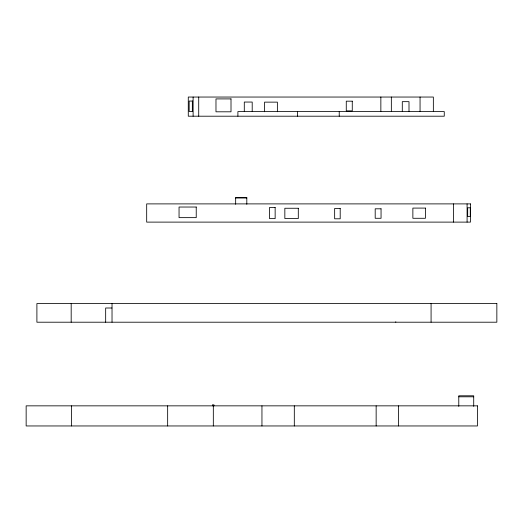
<?xml version="1.0" encoding="UTF-8"?>
<svg xmlns="http://www.w3.org/2000/svg" width="523" height="523" viewBox="0 0 523 523"><rect width="100%" height="100%" fill="white"/><g stroke="black" fill="none" stroke-linecap="round" stroke-linejoin="round"><path stroke-width="0.78" d="M192.752 101.063L189.169 101.063L189.169 111.464L192.752 111.464M235.657 198.014L246.81 198.014M111.922 308.001L105.666 308.001L105.666 322.207M458.782 396.8L473.714 396.8M473.714 406.351L473.714 395.793L458.782 395.793L458.782 406.351M467.091 203.892L467.091 222.112M453.5 203.892L453.5 222.112M433.351 111.412L433.351 97.043L188.28 97.043L188.28 116.204L444.262 116.204L444.262 111.608L237.9 111.608L237.9 116.204M431.076 303.562L431.076 322.207M420.054 97.043L420.054 111.412M408.999 111.353L408.999 101.658L402.292 101.658L402.292 111.353M398.578 405.848L398.578 425.957M395.793 321.763L395.793 322.207M391.348 97.043L391.348 111.412M380.855 97.043L380.855 111.412M376.148 405.848L376.148 425.957M339.231 111.608L339.231 116.204M297.6 111.608L297.6 116.204M294.312 405.848L294.312 425.957M277.38 111.739L277.38 102.135L264.56 102.135L264.56 111.739M261.951 405.848L261.951 425.957M252.204 111.484L252.204 102.05L244.293 102.05L244.293 111.484M246.81 204.277L246.81 197.4L235.657 197.4L235.657 204.277M213.94 405.848L213.94 404.841L212.39 404.841L212.39 405.848M213.325 405.848L213.325 425.957M198.714 97.043L198.714 116.204M193.111 97.043L193.111 116.204M192.346 101.063L192.346 111.464M167.654 405.848L167.654 425.957M112.027 303.562L112.027 322.207M71.586 405.848L71.586 425.957M71.18 303.562L71.18 322.207M231.009 98.906L215.979 98.906L215.979 111.804L231.009 111.804L231.009 98.906M352.267 101.174L346.272 101.174L346.272 110.869L352.267 110.869L352.267 101.174M470.458 203.892L146.682 203.892L146.682 222.112L470.458 222.112L470.458 203.892M196.23 207.03L179.049 207.03L179.049 217.64L196.23 217.64L196.23 207.03M275.144 207.454L269.541 207.454L269.541 218.627L275.144 218.627L275.144 207.454M470.269 207.788L467.686 207.788L467.686 216.594L470.269 216.594L470.269 207.788M425.415 208.089L412.869 208.089L412.869 218.287L425.415 218.287L425.415 208.089M298.3 208.259L284.839 208.259L284.839 218.549L298.3 218.549L298.3 208.259M340.198 208.468L334.648 208.468L334.648 218.797L340.198 218.797L340.198 208.468M381.051 208.808L375.194 208.808L375.194 218.287L381.051 218.287L381.051 208.808M496.85 303.562L36.898 303.562L36.898 322.207L496.85 322.207L496.85 303.562M477.466 405.848L26.15 405.848L26.15 425.957L477.466 425.957L477.466 405.848"/></g></svg>
